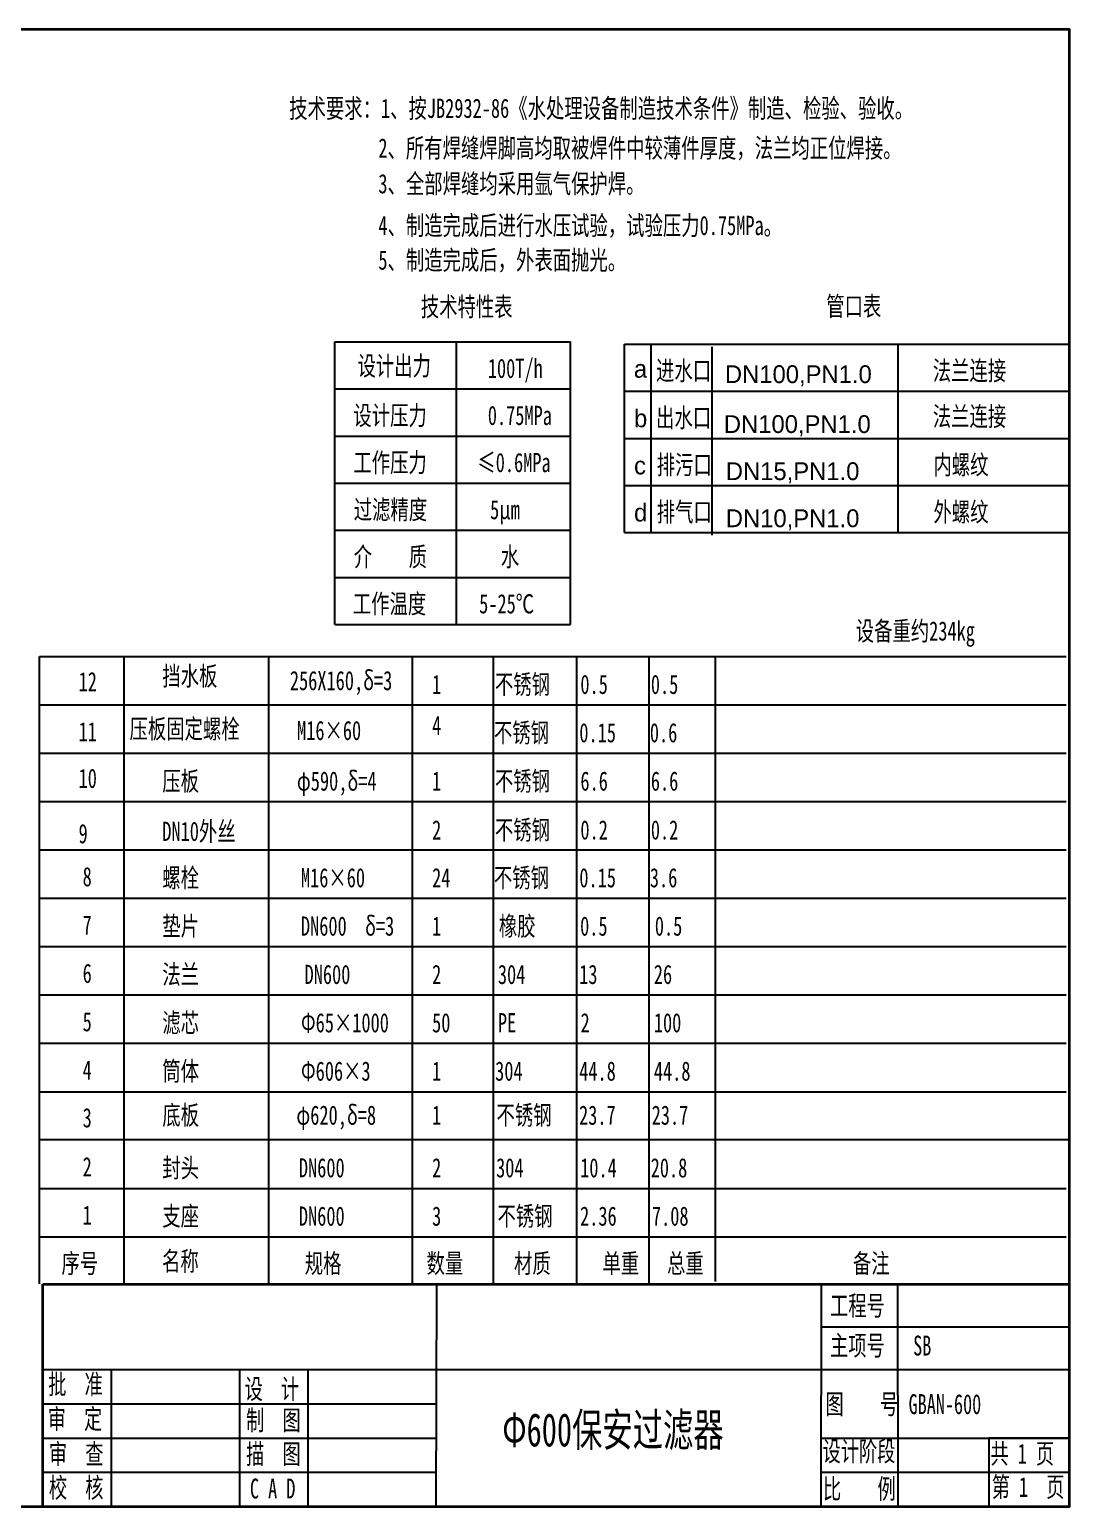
# Model space of a CAD drawing. Header units: millimetres. Extents: x 142484 to 148364, y 31913 to 36061.
# Drawn here: x 145444 to 148364, y 31913 to 36061 of the extents above; entities that cross this region are included whole.
import ezdxf

# ---------------------------------------------------------------- set-up
doc = ezdxf.new("R2010")
doc.units = ezdxf.units.MM
doc.header["$LTSCALE"] = 10
doc.header["$MEASUREMENT"] = 0
doc.styles.add('1', font='')
doc.styles.add('style1', font='')
doc.styles.add('style2', font='', dxfattribs={"width": 0.67})
doc.styles.get('1').set_extended_font_data('长城细圆体')
doc.styles.get('style1').set_extended_font_data('FangSong_GB2312')
doc.styles.get('style2').set_extended_font_data('FangSong_GB2312')

msp = doc.modelspace()

# ---------------------------------------------------------------- linework, layer by layer
for p, q in [((148364.4, 34544.2), (148364.4, 35337.8)), ((146301.4, 34390), (146301.4, 35183.7)), ((146301.4, 35183.7), (146963.1, 35183.7)), ((146643.2, 34786.9), (146643.2, 35183.7)), ((146643.2, 34786.9), (146643.2, 35183.7)), ((146963.1, 34786.9), (146963.1, 35183.7)), ((147114.7, 34648.3), (147114.7, 35177.4)), ((147114.7, 35177.4), (148364.4, 35177.4)), ((147189.3, 34648.3), (147189.3, 35177.4)), ((147360.9, 34640.5), (147360.9, 35169.6)), ((146301.4, 35051.4), (146963.1, 35051.4)), ((147114.7, 35045.1), (148364.4, 35045.1)), ((146301.4, 34919.1), (146963.1, 34919.1)), ((147114.7, 34912.8), (148364.4, 34912.8)), ((146301.4, 34786.9), (146963.1, 34786.9)), ((146301.4, 34786.9), (146963.1, 34786.9)), ((146643.2, 34390), (146643.2, 34786.9)), ((146643.2, 34390), (146643.2, 34786.9)), ((146963.1, 34390), (146963.1, 34786.9)), ((146963.1, 34390), (146963.1, 34786.9)), ((147114.7, 34780.6), (148364.4, 34780.6)), ((147114.7, 34780.6), (148364.4, 34780.6)), ((146301.4, 34654.6), (146963.1, 34654.6)), ((147114.7, 34648.3), (148364.4, 34648.3)), ((146301.4, 34522.3), (146963.1, 34522.3)), ((146301.4, 34390), (146963.1, 34390)), ((145471.8, 32537.6), (145471.8, 34299.7)), ((145471.8, 34299.7), (148355, 34299.7)), ((145709.3, 32537.6), (145709.3, 34299.7)), ((146113.7, 34299.7), (148355, 34299.7)), ((146113.7, 34299.7), (148355, 34299.7)), ((146116.2, 32537.6), (146116.2, 34299.7)), ((146519.1, 32537.6), (146519.1, 34299.7)), ((146746.9, 32537.6), (146746.9, 34299.7)), ((146981.2, 32537.6), (146981.2, 34299.7)), ((145471.8, 34164), (148355, 34164)), ((146113.7, 34164), (148355, 34164)), ((145471.8, 34028.2), (148355, 34028.2)), ((145471.8, 33892.4), (148355, 33892.4)), ((145471.8, 33756.6), (148355, 33756.6)), ((145471.8, 33620.8), (148355, 33620.8)), ((145471.8, 33485), (148355, 33485)), ((145471.8, 33349.3), (148355, 33349.3)), ((145471.8, 33213.5), (148355, 33213.5)), ((145471.8, 33077.7), (148355, 33077.7)), ((145471.8, 32943.7), (148364.4, 32943.7)), ((145471.8, 32806.1), (148355, 32806.1)), ((145471.8, 32670.3), (148355, 32670.3)), ((146586.2, 31912.6), (146587.9, 32537.4)), ((147667.5, 31912.6), (147668.2, 32537.4)), ((147883.7, 31912.6), (147881.9, 32537.4)), ((147667.5, 32417.2), (148364.4, 32417.2)), ((145480.8, 32297.1), (148364.4, 32297.1)), ((145673, 32297.1), (145673, 31912.6)), ((146033.5, 32297.1), (146033.5, 31912.6)), ((146225.7, 32297.1), (146225.7, 31912.6)), ((145480.8, 32201), (146586.2, 32201)), ((145480.8, 32104.9), (146586.2, 32104.9)), ((147667.5, 32104.9), (148364.4, 32104.9)), ((148364.4, 32104.9), (148138, 32104.9)), ((148138, 32104.9), (148138, 31912.6)), ((145480.8, 32008.7), (146586.2, 32008.7)), ((147667.5, 32008.7), (148364.4, 32008.7)), ((145480.8, 31912.6), (148364.4, 31912.6)), ((148364.4, 31912.6), (145480.8, 31912.6))]:
    msp.add_line(p, q)
at = {"color": 0, "ltscale": 0.2}
for p, q in [((147882.5, 35177.4), (147882.5, 34648.3)), ((147184.2, 32537.4), (147184.2, 34299.7)), ((147370.4, 32544.3), (147370.4, 34299.7))]:
    msp.add_line(p, q, dxfattribs=at)
at = {"lineweight": 35}
for p, q in [((145480.8, 32537.4), (148364.4, 32537.4)), ((145480.8, 31912.6), (145480.8, 32537.4))]:
    msp.add_line(p, q, dxfattribs=at)
at = {"color": 0, "lineweight": 35}
msp.add_lwpolyline([(142484.3, 36061.1), (142484.3, 31912.6), (148364.4, 31912.6), (148364.4, 36061.1)], close=True, dxfattribs=at)

# ---------------------------------------------------------------- texts
for s, height, style, width, p in [('技术要求：1、按JB2932-86《水处理设备制造技术条件》制造、检验、验收。', 54, 'style1', 0.7, (146172.9, 35812.9)), ('2、所有焊缝焊脚高均取被焊件中较薄件厚度，法兰均正位焊接。', 54, 'style1', 0.7, (146423.4, 35701.3)), ('3、全部焊缝均采用氩气保护焊。', 54, 'style1', 0.7, (146423.4, 35601.1)), ('4、制造完成后进行水压试验，试验压力0.75MPa。', 54, 'style1', 0.7, (146423.4, 35483.8)), ('5、制造完成后，外表面抛光。', 54, 'style1', 0.7, (146423.4, 35386.4)), ('技术特性表', 54, 'style1', 0.7, (146542.7, 35255.7)), ('管口表', 54, 'style1', 0.7, (147681.3, 35257)), ('设计出力', 54, 'style1', 0.7, (146364.9, 35089.4)), ('100T/h', 54, 'style1', 0.7, (146730.8, 35082.4)), ('进水口', 54, 'style1', 0.7, (147203.3, 35076.1)), ('法兰连接', 54, 'style1', 0.7, (147980.5, 35076.1)), ('设计压力', 54, 'style1', 0.7, (146353.2, 34950.2)), ('0.75MPa', 54, 'style1', 0.7, (146730.8, 34950.2)), ('出水口', 54, 'style1', 0.7, (147203.3, 34943.9)), ('法兰连接', 54, 'style1', 0.7, (147980.5, 34947.5)), ('工作压力', 54, 'style1', 0.7, (146353.2, 34817.9)), ('≤0.6MPa', 54, 'style1', 0.7, (146701.6, 34817.9)), ('排污口', 54, 'style1', 0.7, (147205.2, 34811.6)), ('内螺纹', 54, 'style1', 0.7, (147982.4, 34811.6)), ('过滤精度', 54, 'style1', 0.7, (146354.2, 34685.6)), ('5μm', 54, 'style1', 0.7, (146737.2, 34685.6)), ('排气口', 54, 'style1', 0.7, (147205.2, 34679.3)), ('外螺纹', 54, 'style1', 0.7, (147982.4, 34679.3)), ('介    质', 54, 'style1', 0.7, (146354.2, 34553.3)), ('水', 54, 'style1', 0.7, (146767.3, 34553.3)), ('工作温度', 54, 'style1', 0.7, (146351.5, 34421.1)), ('5-25℃', 54, 'style1', 0.7, (146706.5, 34421.1)), ('设备重约234kg', 54, 'style1', 0.7, (147764.1, 34344.8)), ('挡水板', 54, 'style1', 0.7, (145816.6, 34218.2)), ('12', 54, 'style1', 0.7, (145581.4, 34202.4)), ('256X160,δ=3', 54, 'style1', 0.7, (146174.9, 34205.4)), ('1', 54, 'style1', 0.7, (146574.4, 34194.8)), ('不锈钢', 54, 'style1', 0.7, (146750.8, 34194.8)), ('0.5', 54, 'style1', 0.7, (146990.8, 34194.8)), ('0.5', 54, 'style1', 0.7, (147188.7, 34194.8)), ('11', 54, 'style1', 0.7, (145581.4, 34062)), ('压板固定螺栓', 54, 'style1', 0.7, (145724.5, 34069.9)), ('M16×60', 54, 'style1', 0.7, (146195.1, 34065.3)), ('4', 54, 'style1', 0.7, (146574.4, 34079.1)), ('不锈钢', 54, 'style1', 0.7, (146747.9, 34059)), ('0.15', 54, 'style1', 0.7, (146987.9, 34059)), ('0.6', 54, 'style1', 0.7, (147185.9, 34059)), ('10', 54, 'style1', 0.7, (145581.4, 33930.9)), ('压板', 54, 'style1', 0.7, (145816.6, 33923.2)), ('φ590,δ=4', 54, 'style1', 0.7, (146194.5, 33923.2)), ('不锈钢', 54, 'style1', 0.7, (146750.8, 33923.2)), ('6.6', 54, 'style1', 0.7, (146990.8, 33923.2)), ('6.6', 54, 'style1', 0.7, (147188.7, 33923.2)), ('1', 54, 'style1', 0.7, (146574.4, 33923.2)), ('9', 54, 'style1', 0.7, (145581.4, 33775.5)), ('DN10外丝', 54, 'style1', 0.7, (145816.6, 33782)), ('2', 54, 'style1', 0.7, (146574.4, 33786)), ('不锈钢', 54, 'style1', 0.7, (146750.8, 33786)), ('0.2', 54, 'style1', 0.7, (146990.8, 33786)), ('0.2', 54, 'style1', 0.7, (147188.7, 33786)), ('8', 54, 'style1', 0.7, (145592.8, 33654.6)), ('螺栓', 54, 'style1', 0.7, (145816.6, 33651.7)), ('M16×60', 54, 'style1', 0.7, (146206, 33651.7)), ('24', 54, 'style1', 0.7, (146574.4, 33651.7)), ('不锈钢', 54, 'style1', 0.7, (146747.9, 33651.7)), ('0.15', 54, 'style1', 0.7, (146987.9, 33651.7)), ('3.6', 54, 'style1', 0.7, (147185.9, 33651.7)), ('7', 54, 'style1', 0.7, (145592.8, 33518.8)), ('垫片', 54, 'style1', 0.7, (145816.6, 33515.9)), ('DN600  δ=3', 54, 'style1', 0.7, (146206, 33515.9)), ('1', 54, 'style1', 0.7, (146574.4, 33515.9)), ('橡胶', 54, 'style1', 0.7, (146761.9, 33515.9)), ('0.5', 54, 'style1', 0.7, (146990.1, 33515.9)), ('0.5', 54, 'style1', 0.7, (147199.9, 33515.9)), ('法兰', 54, 'style1', 0.7, (145816.6, 33380.1)), ('6', 54, 'style1', 0.7, (145592.8, 33383.1)), ('DN600', 54, 'style1', 0.7, (146216.2, 33380.1)), ('2', 54, 'style1', 0.7, (146574.4, 33380.1)), ('304', 54, 'style1', 0.7, (146759.1, 33380.1)), ('13', 54, 'style1', 0.7, (146987.4, 33380.1)), ('26', 54, 'style1', 0.7, (147197.1, 33380.1)), ('5', 54, 'style1', 0.7, (145592.8, 33247.3)), ('滤芯', 54, 'style1', 0.7, (145816.6, 33244.3)), ('Φ65×1000', 54, 'style1', 0.7, (146206, 33244.3)), ('50', 54, 'style1', 0.7, (146574.4, 33244.3)), ('PE', 54, 'style1', 0.7, (146759.1, 33244.3)), ('2', 54, 'style1', 0.7, (146991.3, 33244.3)), ('100', 54, 'style1', 0.7, (147197.1, 33244.3)), ('4', 54, 'style1', 0.7, (145592.8, 33111.5)), ('筒体', 54, 'style1', 0.7, (145816.6, 33108.5)), ('Φ606×3', 54, 'style1', 0.7, (146206, 33108.5)), ('1', 54, 'style1', 0.7, (146574.4, 33108.5)), ('304', 54, 'style1', 0.7, (146751.4, 33108.5)), ('44.8', 54, 'style1', 0.7, (146987.5, 33108.5)), ('44.8', 54, 'style1', 0.7, (147197.2, 33108.5)), ('3', 54, 'style1', 0.7, (145592.8, 32977.5)), ('底板', 54, 'style1', 0.7, (145816.6, 32984.8)), ('φ620,δ=8', 54, 'style1', 0.7, (146193.1, 32984.8)), ('1', 54, 'style1', 0.7, (146574.4, 32984.8)), ('不锈钢', 54, 'style1', 0.7, (146755.1, 32984.8)), ('23.7', 54, 'style1', 0.7, (146987, 32984.8)), ('23.7', 54, 'style1', 0.7, (147191, 32984.8)), ('封头', 54, 'style1', 0.7, (145816.6, 32836.9)), ('2', 54, 'style1', 0.7, (145592.8, 32839.9)), ('DN600', 54, 'style1', 0.7, (146200.2, 32836.9)), ('2', 54, 'style1', 0.7, (146574.4, 32836.9)), ('304', 54, 'style1', 0.7, (146754.1, 32836.9)), ('10.4', 54, 'style1', 0.7, (146990.2, 32836.9)), ('20.8', 54, 'style1', 0.7, (147188.2, 32836.9)), ('1', 54, 'style1', 0.7, (145592.8, 32704.1)), ('支座', 54, 'style1', 0.7, (145816.6, 32701.2)), ('DN600', 54, 'style1', 0.7, (146200.2, 32701.2)), ('3', 54, 'style1', 0.7, (146574.4, 32701.2)), ('不锈钢', 54, 'style1', 0.7, (146757.8, 32701.2)), ('2.36', 54, 'style1', 0.7, (146989.9, 32701.2)), ('7.08', 54, 'style1', 0.7, (147191.8, 32701.2)), ('序号', 54, 'style1', 0.7, (145533.5, 32568.5)), ('名称', 54, 'style1', 0.7, (145815.8, 32574.7)), ('规格', 54, 'style1', 0.7, (146216.6, 32568.5)), ('数量', 54, 'style1', 0.7, (146558.8, 32568.5)), ('材质', 54, 'style1', 0.7, (146804.5, 32568.5)), ('单重', 54, 'style1', 0.7, (147052.8, 32568.5)), ('总重', 54, 'style1', 0.7, (147234.2, 32568.5)), ('备注', 54, 'style1', 0.7, (147756.2, 32568.5)), ('工程号', 55.94, 'style2', 0.67, (147692.2, 32448.8)), ('主项号', 55.94, 'style2', 0.67, (147692.2, 32336.6)), ('SB', 55.94, 'style2', 0.67, (147925.5, 32336.6)), ('批  准', 55.94, 'style2', 0.67, (145496.1, 32227.9)), ('设  计', 55.94, 'style2', 0.67, (146047.8, 32214.7)), ('审  定', 55.94, 'style2', 0.67, (145494.7, 32130.5)), ('图    号', 55.94, 'style2', 0.67, (147679.2, 32172.1)), ('GBAN-600', 55.94, 'style2', 0.67, (147912.6, 32172.1)), ('制  图', 55.94, 'style2', 0.67, (146052, 32126.8)), ('Φ600保安过滤器', 93.23, 'style2', 0.67, (146771.6, 32081.3)), ('审  查', 55.94, 'style2', 0.67, (145498.2, 32032.2)), ('描  图', 55.94, 'style2', 0.67, (146052, 32032)), ('设计阶段', 55.94, 'style2', 0.67, (147671, 32039.7)), ('共 1 页', 55.94, 'style2', 0.67, (148142.5, 32033.1)), ('校  核', 55.94, 'style2', 0.67, (145498.2, 31937.4)), ('C A D', 55.94, 'style2', 0.67, (146062.8, 31935)), ('比    例', 55.94, 'style2', 0.67, (147672.3, 31934.2)), ('第 1  页', 55.94, 'style2', 0.67, (148146, 31939.5))]:
    msp.add_text(s, height=height, dxfattribs=dict(style=style, width=width)).set_placement(p)
at = {"style": '1'}
for s, p in [('a', (147141, 35083.1)), ('DN100,PN1.0', (147396.7, 35068)), ('b', (147141.5, 34943.9)), ('DN100,PN1.0', (147393.7, 34927.8)), ('c', (147141.5, 34811.6)), ('DN15,PN1.0', (147399.2, 34795.5)), ('d', (147141.5, 34679.3)), ('DN10,PN1.0', (147399.2, 34663.3))]:
    msp.add_text(s, height=50, dxfattribs=at).set_placement(p)

doc.saveas('drawing.dxf')
